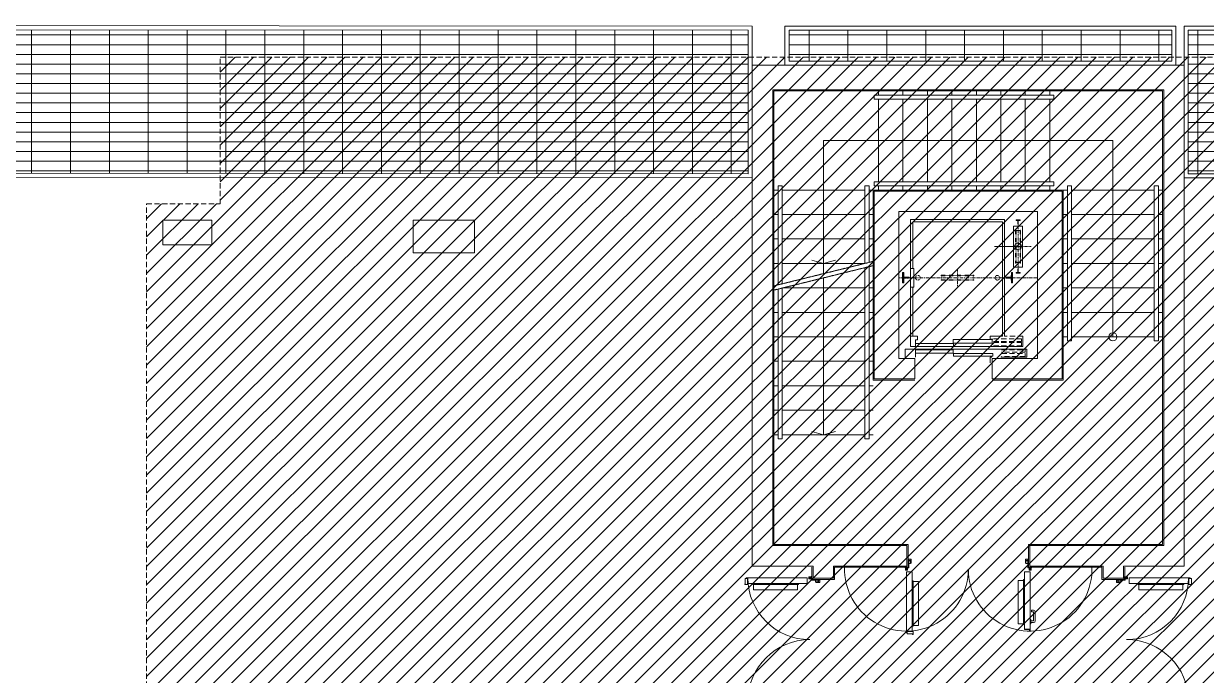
# Model space of a CAD drawing. Header units: millimetres. Extents: x 8265 to 78888, y 1905 to 34251.
# Drawn here: x 40067 to 41515, y 30316 to 31115 of the extents above; entities that cross this region are included whole.
import ezdxf

# ---------------------------------------------------------------- set-up
doc = ezdxf.new("R2010")
doc.units = ezdxf.units.MM
for name, pattern in [('CENTER', [7, 4, -1, 1, -1]), ('DASHDOT', [2.35, 1.25, -0.5, 0.1, -0.5]), ('DASHED3', [0.2, -0.1, 0.1]), ('HIDDEN', [9.525, 6.35, -3.175])]:
    doc.linetypes.add(name, pattern=pattern)
for name, color, linetype, lineweight in [('410_STRUTTURE_001-AM_0', 7, 'Continuous', 0), ('420_MURATURE_001-AM_0', 4, 'Continuous', 0), ('436_INTONACO_001-AM_0', 8, 'Continuous', 0), ('441_SERRAMENTI_001-AM_0', 1, 'Continuous', 0), ('443_GRIGLIE_AERAZIONE_001-AM_0', 6, 'Continuous', 0), ('448_RAMPE_SCALE_ASCENS_001-AM_0', 216, 'Continuous', 0), ('454_PROIEZIONI_001-AM_0', 61, 'HIDDEN', 0), ('478_PIANTUMAZIONI_001-AM_0', 92, 'Continuous', 0), ('490_CAMPITURE_001-AM_0', 9, 'Continuous', 0)]:
    doc.layers.add(name, color=color, linetype=linetype, lineweight=lineweight)
doc.styles.get("Standard").update_dxf_attribs({"font": 'isocp.shx'})
pattern_1 = [(0, (35456.603, 18313.833), (0, 11.90625), []), (90, (35456.603, 18313.833), (-47.625, 3e-15), [])]
pattern_2 = [(45, (30914.17586, 23892.00017), (-0.35355339, 0.35355339), []), (135, (30914.17586, 23892.00017), (-0.35355339, -0.35355339), [])]

# ---------------------------------------------------------------- blocks, each defined once
blk = doc.blocks.new('LCSHDP12')
at = {"color": 0}
blk.add_lwpolyline([(0.2051, -0.4469), (0.1975, -0.4192), (0.2429, -0.4217), (0.2378, -0.389), (0.2051, -0.3588), (0.195, -0.3865), (0.2101, -0.3462), (0.2353, -0.321), (0.2605, -0.3386), (0.2555, -0.3663), (0.2882, -0.3764), (0.3033, -0.3437), (0.2731, -0.3134), (0.2832, -0.2807), (0.321, -0.2782), (0.3487, -0.3134), (0.3739, -0.3059), (0.3991, -0.2807), (0.3663, -0.2606), (0.3386, -0.2329), (0.3562, -0.2178), (0.4041, -0.2002), (0.4469, -0.2178), (0.4469, -0.243), (0.4192, -0.243), (0.4041, -0.2027), (0.389, -0.175), (0.3587, -0.1649), (0.3436, -0.2052), (0.3865, -0.2278), (0.331, -0.2329), (0.3008, -0.2027), (0.2781, -0.1876), (0.2731, -0.2304), (0.3084, -0.2555), (0.2529, -0.2631), (0.2227, -0.243), (0.2101, -0.3084), (0.263, -0.3084), (0.2882, -0.2933), (0.3084, -0.3185), (0.2857, -0.3537), (0.2403, -0.3437), (0.2076, -0.3059), (0.1874, -0.2732), (0.1547, -0.2958), (0.1421, -0.3311), (0.1975, -0.3487), (0.2076, -0.3638), (0.1698, -0.389), (0.1496, -0.3688), (0.1194, -0.3411), (0.0967, -0.4016), (0.1446, -0.4016), (0.1774, -0.389), (0.1849, -0.4192), (0.1799, -0.4444), (0.127, -0.4721), (0.1421, -0.3814), (0.1245, -0.3638), (0.0816, -0.389), (0.0867, -0.4217), (0.1068, -0.4469), (0.0942, -0.4695), (0.0312, -0.4821), (0.064, -0.4569), (0.0413, -0.4242), (0.0161, -0.4267), (0.0187, -0.4544), (0.0086, -0.4746), (-0.0846, -0.4846), (-0.0468, -0.4544), (-0.0746, -0.4343), (-0.1098, -0.4544), (-0.1275, -0.4645), (-0.1149, -0.4318), (-0.0846, -0.399), (-0.0594, -0.4167), (-0.0594, -0.4469), (-0.0091, -0.4418), (-0.0217, -0.4091), (0.0086, -0.389), (0.0237, -0.4141), (0.0564, -0.4267), (0.0816, -0.4091), (0.0438, -0.3865), (0.0665, -0.3638), (0.1018, -0.3663), (0.1245, -0.3713), (0.1119, -0.3411), (0.1345, -0.316), (0.1723, -0.3437), (0.2, -0.3336), (0.1774, -0.2958), (0.2076, -0.2656), (0.2504, -0.2832), (0.2655, -0.2555), (0.2555, -0.2153), (0.4016, -0.2153), (0.3688, -0.1851), (0.331, -0.1624), (0.3159, -0.2127), (0.3159, -0.2404), (0.2882, -0.1926), (0.2403, -0.1649), (0.2051, -0.2807), (0.1925, -0.2832), (0.1698, -0.2404), (0.2126, -0.2253), (0.2252, -0.2153), (0.1849, -0.2002), (0.1496, -0.18), (0.1496, -0.2153), (0.1774, -0.2832), (0.1295, -0.2832), (0.1018, -0.2455), (0.0766, -0.2656), (0.0993, -0.3638), (-0.0468, -0.3613), (-0.0393, -0.3059), (0.0086, -0.3059), (0.0035, -0.3814), (0.0338, -0.3764), (0.0413, -0.3386), (-0.0292, -0.3134), (-0.0065, -0.2807), (0.0464, -0.2782), (0.0766, -0.2908), (0.0766, -0.243), (0.0791, -0.2153), (0.1169, -0.2153), (0.1471, -0.2304), (0.1295, -0.1775), (0.0816, -0.1498), (-0.0317, -0.3235), (0.0464, -0.243), (0.0086, -0.2178), (0.069, -0.2102), (0.0791, -0.2455), (0.0514, -0.2883), (-0.0141, -0.2656), (-0.0846, -0.3109), (0.0086, -0.3411), (0.0161, -0.3537), (-0.0292, -0.3663), (-0.072, -0.3462), (-0.0947, -0.3789), (-0.1224, -0.3688), (-0.1224, -0.3487), (-0.1627, -0.3688), (-0.1426, -0.3965), (-0.1073, -0.399), (-0.1401, -0.4242), (-0.1829, -0.4141), (-0.1627, -0.3713), (-0.2106, -0.3739), (-0.2232, -0.394), (-0.2131, -0.3487), (-0.266, -0.3311), (-0.2862, -0.3588), (-0.2131, -0.394), (-0.1854, -0.4091), (-0.2156, -0.4293), (-0.261, -0.3965), (-0.2207, -0.3588), (-0.2459, -0.3235), (-0.3063, -0.3512), (-0.3315, -0.3361), (-0.324, -0.2807), (-0.4247, -0.3134), (-0.3618, -0.3411), (-0.3492, -0.3134), (-0.3819, -0.2807), (-0.3718, -0.2505), (-0.334, -0.2304), (-0.3114, -0.2606), (-0.3492, -0.253), (-0.3567, -0.2178), (-0.3542, -0.1951), (-0.4046, -0.1976), (-0.392, -0.2555), (-0.4197, -0.2581), (-0.4247, -0.2228), (-0.3844, -0.2228), (-0.392, -0.1876), (-0.3517, -0.1574), (-0.329, -0.1599), (-0.3366, -0.1246), (-0.3643, -0.0919), (-0.397, -0.107), (-0.4197, -0.1246), (-0.46, -0.102), (-0.4323, -0.0843), (-0.4348, -0.1196), (-0.4625, -0.1246), (-0.4625, -0.0743), (-0.4222, -0.0541), (-0.4424, -0.0264), (-0.4802, -0.0139), (-0.4575, -0.0365), (-0.4247, -0.029), (-0.4121, -0.0038), (-0.4449, 0.0164), (-0.4524, 0.0415), (-0.4902, 0.0365), (-0.4524, 0.0088), (-0.4197, 0.0264), (-0.4172, 0.0491), (-0.4449, 0.0793), (-0.4474, 0.1019), (-0.4701, 0.1196), (-0.4096, 0.1271), (-0.4071, 0.1473), (-0.4398, 0.1649), (-0.4625, 0.1523), (-0.4499, 0.1473), (-0.4424, 0.1422), (-0.4096, 0.1724), (-0.4298, 0.1926), (-0.4373, 0.2228), (-0.4096, 0.2404), (-0.4121, 0.2203), (-0.3869, 0.2253), (-0.3769, 0.248), (-0.4071, 0.2631), (-0.392, 0.2857), (-0.3618, 0.2857), (-0.4096, 0.2606), (-0.4021, 0.2429), (-0.3743, 0.2203), (-0.3466, 0.2178), (-0.3492, 0.2505), (-0.3794, 0.2631), (-0.3315, 0.2757), (-0.3164, 0.2731), (-0.3214, 0.2454), (-0.2862, 0.2555), (-0.3013, 0.2807), (-0.3391, 0.3008), (-0.329, 0.321), (-0.3013, 0.3487), (-0.2937, 0.331), (-0.3366, 0.326), (-0.3492, 0.3386), (-0.3164, 0.3613), (-0.2862, 0.3889), (-0.261, 0.3764), (-0.261, 0.3613), (-0.2484, 0.3285), (-0.2207, 0.331), (-0.2156, 0.3613), (-0.2408, 0.3764), (-0.2408, 0.4041), (-0.2308, 0.4343), (-0.1778, 0.4393), (-0.1778, 0.4192), (-0.2257, 0.4041), (-0.2433, 0.4091), (-0.2459, 0.3738), (-0.2131, 0.3487), (-0.1778, 0.3587), (-0.1476, 0.3386), (-0.193, 0.321), (-0.2106, 0.331), (-0.2333, 0.3512), (-0.261, 0.3235), (-0.2585, 0.2908), (-0.2131, 0.2882), (-0.1829, 0.3059), (-0.198, 0.3386), (-0.1602, 0.3411), (-0.1501, 0.3613), (-0.1778, 0.394), (-0.1426, 0.4267), (-0.1602, 0.4569), (-0.1199, 0.472), (-0.0922, 0.462), (-0.1149, 0.4418), (-0.0645, 0.4292), (-0.0645, 0.4695), (-0.0645, 0.4922), (-0.1149, 0.4821), (-0.1199, 0.4519), (-0.0998, 0.4292), (-0.0821, 0.4116), (-0.0343, 0.4343), (-0.0166, 0.4594), (0.0136, 0.462), (0.0287, 0.4343), (-0.0065, 0.4091), (-0.0494, 0.4091), (-0.0343, 0.3839), (0.001, 0.3814), (0.0287, 0.3814), (0.0061, 0.4166), (-0.0015, 0.4443), (0.0438, 0.4594), (0.0665, 0.4771), (0.1043, 0.4771), (0.1169, 0.4544), (0.0841, 0.4292), (0.0917, 0.399), (0.127, 0.3839), (0.1421, 0.4066), (0.1194, 0.4292), (0.1622, 0.4343), (0.1874, 0.4443), (0.1622, 0.4242), (0.1119, 0.4267), (0.1471, 0.4469), (0.1119, 0.472), (0.0716, 0.4418), (0.0892, 0.4116), (0.1345, 0.399), (0.2076, 0.4015), (0.2177, 0.4343), (0.2378, 0.4292), (0.2252, 0.3889), (0.2101, 0.4116), (0.1723, 0.4141), (0.1774, 0.3738), (0.2655, 0.3688), (0.2857, 0.394), (0.3134, 0.3889), (0.326, 0.3537), (0.2983, 0.3361), (0.2806, 0.3587), (0.2832, 0.3864), (0.258, 0.3789), (0.2832, 0.3487), (0.3058, 0.3537), (0.3562, 0.3562), (0.3587, 0.3462), (0.3235, 0.326), (0.2882, 0.3185), (0.2655, 0.3285), (0.2479, 0.3411), (0.2026, 0.3285), (0.2151, 0.3008), (0.2454, 0.2983), (0.2378, 0.3134), (0.195, 0.3008), (0.1748, 0.3185), (0.1799, 0.3436), (0.1925, 0.321), (0.1446, 0.3235), (0.1169, 0.3059), (0.1396, 0.2882), (0.1748, 0.2882), (0.1648, 0.3008), (0.1572, 0.2757), (0.1673, 0.2631), (0.2227, 0.2555), (0.2529, 0.2757), (0.2731, 0.2958), (0.2932, 0.3034), (0.2882, 0.2731), (0.258, 0.2656), (0.2429, 0.3008), (0.2353, 0.2731), (0.2605, 0.2454), (0.2958, 0.2429), (0.3361, 0.2681), (0.3235, 0.2908), (0.3688, 0.3059), (0.3965, 0.3034), (0.389, 0.2681), (0.389, 0.248), (0.3638, 0.2631), (0.3764, 0.2857), (0.4167, 0.2782), (0.4167, 0.2656), (0.4142, 0.2404), (0.4167, 0.2278), (0.3839, 0.2379), (0.3411, 0.2303), (0.3487, 0.2027), (0.3739, 0.1976), (0.389, 0.2127), (0.394, 0.2253), (0.4293, 0.2329), (0.4444, 0.2203), (0.4469, 0.1926), (0.4469, 0.175), (0.3965, 0.1724), (0.4116, 0.1951), (0.4368, 0.1951), (0.4419, 0.1699), (0.4444, 0.1573), (0.3865, 0.1523), (0.3663, 0.1775), (0.3587, 0.1875), (0.3235, 0.1548), (0.3411, 0.1246), (0.3764, 0.1271), (0.4066, 0.1347), (0.4091, 0.1674), (0.452, 0.1548), (0.4671, 0.1221), (0.4318, 0.0994), (0.3915, 0.0919), (0.4293, 0.0743), (0.4696, 0.0667), (0.4797, 0.0894), (0.5023, 0.0717), (0.4948, 0.044), (0.4595, 0.0264), (0.4595, 0.0466), (0.4545, 0.0818), (0.3713, 0.0868), (0.3713, 0.0617), (0.3965, 0.0415), (0.4343, 0.034), (0.4545, 0.044), (0.4771, 0.0466), (0.4973, 0.0113), (0.4822, 0.0012), (0.4469, -0.0038), (0.4293, 0.0264), (0.4242, 0.0491), (0.3991, 0.039), (0.389, 0.0063), (0.3663, -0.0113), (0.3613, 0.0038), (0.3688, 0.0113), (0.4066, 0.0063), (0.4343, -0.0592), (0.4771, -0.0592), (0.4746, -0.034), (0.5074, -0.0264), (0.5049, -0.0491), (0.5023, -0.0843), (0.4872, -0.0818), (0.4721, -0.0642), (0.4746, -0.029), (0.4318, -0.0416), (0.4116, -0.0617), (0.4268, -0.0869), (0.4646, -0.0894), (0.4822, -0.1095), (0.457, -0.1221), (0.4192, -0.1095), (0.4268, -0.0718), (0.389, -0.0667), (0.3764, -0.0869), (0.394, -0.107), (0.4419, -0.1271), (0.462, -0.1498), (0.4293, -0.1775), (0.4116, -0.1674), (0.4469, -0.1624), (0.4469, -0.1775), (0.4444, -0.1926), (0.4142, -0.2002), (0.4394, -0.2102), (0.462, -0.1876), (0.3537, -0.1574), (0.3436, -0.1397), (0.3134, -0.1624), (0.3562, -0.1347), (0.3839, -0.1448), (0.3839, -0.1246), (0.3587, -0.0944), (0.3285, -0.1171), (0.3084, -0.1347), (0.4116, -0.0843), (0.3991, -0.0692), (0.3688, -0.0541), (0.3487, -0.0567), (0.3436, -0.0919), (0.2958, -0.0667), (0.3033, -0.029), (0.2781, -0.0441), (0.2857, -0.0667), (0.321, -0.0592), (0.2731, -0.0315), (0.2479, -0.0516), (0.2555, -0.0869), (0.2177, -0.0919), (0.2177, -0.0617), (0.2681, -0.0592), (0.2857, -0.0894), (0.2681, -0.1271), (0.2403, -0.1196), (0.2403, -0.0995), (0.2857, -0.1171), (0.2907, -0.1448), (0.2655, -0.1624), (0.2303, -0.1322), (0.2277, -0.0944), (0.1824, -0.1196), (0.1874, -0.1347), (0.2051, -0.1574), (0.2277, -0.1397), (0.1975, -0.112), (0.1723, -0.1171), (0.1547, -0.1473), (0.1245, -0.1473), (0.1169, -0.112), (0.1522, -0.0944), (0.1698, -0.112), (0.132, -0.1297), (0.1245, -0.0944), (0.1245, -0.0718), (0.0816, -0.0743), (0.0917, -0.1171), (0.1119, -0.1221), (0.0942, -0.1473), (0.0514, -0.1372), (0.064, -0.1095), (0.0917, -0.0944), (0.059, -0.0718), (0.0464, -0.0491), (0.0111, -0.0768), (0.0338, -0.1473), (0.0665, -0.1498), (0.0363, -0.1775), (0.0061, -0.1599), (0.0287, -0.1271), (0.0363, -0.1196), (0.0061, -0.102), (-0.0217, -0.1322), (0.001, -0.2002), (0.0086, -0.2027), (-0.0116, -0.2178), (-0.0267, -0.1876), (0.0187, -0.1523), (0.0413, -0.1146), (-0.0091, -0.1045), (0.0061, -0.0592), (0.0312, -0.0416), (0.0615, -0.1548), (0.0287, -0.1196), (0.0136, -0.0768), (0.0262, -0.029), (0.0136, -0.0038), (-0.0091, -0.0013), (-0.004, -0.029), (0.0363, -0.0416), (0.0816, -0.0416), (0.1169, -0.0617), (0.1345, -0.1045), (0.1622, -0.1498), (0.1874, -0.1674), (0.2277, -0.175), (0.2252, -0.248), (0.2983, -0.2379), (0.326, -0.1976), (0.3512, -0.1397), (0.4091, -0.1271), (0.4217, -0.1045), (0.3839, -0.0843), (0.4041, -0.0567), (0.4268, -0.0365), (0.4469, -0.0214), (0.4545, 0.0466), (0.452, 0.0843), (0.4091, 0.0843), (0.4116, 0.1171), (0.4116, 0.1372), (0.3839, 0.1372), (0.3764, 0.1624), (0.4041, 0.1951), (0.3512, 0.2027), (0.3562, 0.2354), (0.3461, 0.253), (0.3134, 0.2303), (0.2882, 0.2278), (0.2681, 0.2681), (0.2328, 0.2631), (0.2151, 0.2379), (0.2126, 0.2706), (0.1748, 0.2706), (0.1496, 0.2404), (0.1345, 0.2329), (0.1194, 0.2631), (0.1471, 0.2782), (0.1698, 0.258), (0.1093, 0.2278), (0.0967, 0.2278), (0.1119, 0.2001), (0.1547, 0.18), (0.1874, 0.2152), (0.1496, 0.2203), (0.1345, 0.1926), (0.1144, 0.1775), (0.0816, 0.1926), (0.1018, 0.2278), (0.132, 0.2354), (0.1194, 0.2631), (0.0841, 0.2606), (0.1169, 0.2782), (0.1698, 0.3059), (0.1496, 0.326), (0.1824, 0.3462), (0.2227, 0.3587), (0.2378, 0.3361), (0.2252, 0.3688), (0.1824, 0.3638), (0.0363, 0.3613), (0.0539, 0.4091), (0.0867, 0.399), (0.0741, 0.3688), (0.1144, 0.3537), (0.1295, 0.3386), (0.1572, 0.3613), (0.127, 0.3915), (0.1144, 0.4192)], dxfattribs=at)
at = {"color": 0, "flags": 1}
for tag, p in [('ITEM', (0.089, 0.0116)), ('SIZE', (0.0837, -0.0364))]:
    blk.add_attdef(tag, p, '', height=0.02, dxfattribs=at)

msp = doc.modelspace()

# ---------------------------------------------------------------- hatches: boundary and pattern name
at = {"layer": '443_GRIGLIE_AERAZIONE_001-AM_0'}
h = msp.add_hatch(dxfattribs=at)
h.set_pattern_fill('GRATE', color=253, scale=15, style=0)
h.set_pattern_definition(pattern_1)
h.paths.add_polyline_path([(39804.7, 31107.6), (39804.7, 30931.6), (40954.2, 30931), (40954.2, 31107)])
h = msp.add_hatch(dxfattribs=at)
h.set_pattern_fill('GRATE', color=253, scale=15, style=0)
h.set_pattern_definition(pattern_1)
h.paths.add_polyline_path([(41473.2, 31107), (41004.2, 31107), (41004.2, 31074), (41473.2, 31074)])
h.paths.add_polyline_path([(41473.2, 31074), (41004.2, 31074), (41004.2, 31069), (41473.2, 31069)])
h = msp.add_hatch(dxfattribs=at)
h.set_pattern_fill('GRATE', color=253, scale=15, style=0)
h.set_pattern_definition(pattern_1)
h.paths.add_polyline_path([(41493.2, 31107), (41493.2, 30931), (42721.2, 30931), (42721.2, 31107)])
at = {"layer": '448_RAMPE_SCALE_ASCENS_001-AM_0', "linetype": 'Continuous'}
h = msp.add_hatch(dxfattribs=at)
h.set_pattern_fill('ANSI37', color=256, scale=0.15748, angle=180, style=0)
h.set_pattern_definition(pattern_2)
edge = h.paths.add_edge_path()
edge.add_line((41151.5, 30803.5), (41151.5, 30804.1))
edge.add_line((41151.5, 30804.1), (41145, 30804.1))
edge.add_line((41145, 30804.1), (41144.7, 30809.8))
edge.add_line((41144.7, 30809.8), (41143.4, 30809.8))
edge.add_line((41143.4, 30809.8), (41143.4, 30803.5))
edge.add_line((41143.4, 30803.5), (41150.3, 30803.5))
edge.add_line((41150.3, 30803.5), (41151.5, 30803.5))
h = msp.add_hatch(dxfattribs=at)
h.set_pattern_fill('ANSI37', color=256, scale=0.15748, angle=180, style=0)
h.set_pattern_definition(pattern_2)
edge = h.paths.add_edge_path()
edge.add_line((41278.1, 30803.5), (41278.1, 30809.8))
edge.add_line((41278.1, 30809.8), (41276.8, 30809.8))
edge.add_line((41276.8, 30809.8), (41276.5, 30804.1))
edge.add_line((41276.5, 30804.1), (41270, 30804.1))
edge.add_line((41270, 30804.1), (41270, 30803.5))
edge.add_line((41270, 30803.5), (41278.1, 30803.5))
h = msp.add_hatch(dxfattribs=at)
h.set_pattern_fill('ANSI37', color=256, scale=0.15748, angle=180, style=0)
h.set_pattern_definition(pattern_2)
edge = h.paths.add_edge_path()
edge.add_line((41150.3, 30803.5), (41143.4, 30803.5))
edge.add_line((41143.4, 30803.5), (41143.4, 30797.1))
edge.add_line((41143.4, 30797.1), (41144.7, 30797.1))
edge.add_line((41144.7, 30797.1), (41145, 30802.9))
edge.add_line((41145, 30802.9), (41151.5, 30802.9))
edge.add_line((41151.5, 30802.9), (41151.5, 30803.5))
edge.add_line((41151.5, 30803.5), (41150.3, 30803.5))
h = msp.add_hatch(dxfattribs=at)
h.set_pattern_fill('ANSI37', color=256, scale=0.15748, angle=180, style=0)
h.set_pattern_definition(pattern_2)
edge = h.paths.add_edge_path()
edge.add_line((41276.8, 30797.1), (41278.1, 30797.1))
edge.add_line((41278.1, 30797.1), (41278.1, 30803.5))
edge.add_line((41278.1, 30803.5), (41270, 30803.5))
edge.add_line((41270, 30803.5), (41270, 30802.9))
edge.add_line((41270, 30802.9), (41276.5, 30802.9))
edge.add_line((41276.5, 30802.9), (41276.8, 30797.1))
at = {"layer": '490_CAMPITURE_001-AM_0'}
h = msp.add_hatch(dxfattribs=at)
h.set_pattern_fill('ANSI31', color=256, scale=5, style=0)
h.set_pattern_definition([(45, (40217.233, 29483.987), (-11.22532, 11.22532), [])])
h.paths.add_polyline_path([(43997.2, 30894), (43907.2, 30894), (43907.2, 31074), (40307.2, 31074), (40307.2, 30894), (40217.2, 30894), (40217.2, 29664), (40307.2, 29664), (40307.2, 29484), (43907.2, 29484), (43907.2, 29664), (43997.2, 29664)])

# ---------------------------------------------------------------- linework, layer by layer
at = {"layer": '410_STRUTTURE_001-AM_0'}
for points in [[(40297.2, 30844), (40237.2, 30844), (40237.2, 30874), (40297.2, 30874)], [(40618.7, 30834), (40543.7, 30834), (40543.7, 30874), (40618.7, 30874)]]:
    msp.add_lwpolyline(points, close=True, dxfattribs=at)
at = {"layer": '420_MURATURE_001-AM_0'}
for p, q in [((41488.2, 31064), (40959.2, 31064)), ((40959.2, 30450), (40959.2, 31064)), ((41488.2, 30450), (41488.2, 31064)), ((41463.2, 31034), (40984.2, 31034)), ((40984.2, 30475), (40984.2, 31034)), ((41463.2, 30475), (41463.2, 31034)), ((41338.7, 30909.5), (41108.7, 30909.5)), ((41108.7, 30679.5), (41108.7, 30909.5)), ((41338.7, 30679.5), (41338.7, 30909.5)), ((41338.7, 30679.5), (41338.7, 30909.5)), ((41138.7, 30704.5), (41138.7, 30884.5)), ((41138.7, 30884.5), (41308.7, 30884.5)), ((41308.7, 30704.5), (41308.7, 30884.5)), ((41158.2, 30704.5), (41138.7, 30704.5)), ((41158.2, 30679.5), (41158.2, 30704.5)), ((41253.2, 30679.5), (41253.2, 30704.5)), ((41308.7, 30704.5), (41253.2, 30704.5)), ((41158.2, 30679.5), (41108.7, 30679.5)), ((41338.7, 30679.5), (41253.2, 30679.5)), ((41148.6, 30475), (40984.2, 30475)), ((41299.1, 30475), (41463.2, 30475)), ((41033.6, 30450), (40959.2, 30450)), ((41033.6, 30450), (41033.6, 30435)), ((41058.6, 30450), (41058.6, 30435)), ((41148.6, 30450), (41058.6, 30450)), ((41299.1, 30450), (41389.1, 30450)), ((41389.1, 30450), (41389.1, 30435)), ((41414.1, 30450), (41414.1, 30435)), ((41414.1, 30450), (41488.2, 30450))]:
    msp.add_line(p, q, dxfattribs=at)
at = {"layer": '420_MURATURE_001-AM_0', "extrusion": (0, 0, -1)}
for p, q in [((41148.6, 30450), (41148.6, 30475)), ((41299.1, 30450), (41299.1, 30475)), ((41058.6, 30435), (41033.6, 30435)), ((41389.1, 30435), (41414.1, 30435))]:
    msp.add_line(p, q, dxfattribs=at)
at = {"layer": '436_INTONACO_001-AM_0'}
for p, q in [((41461.7, 31032.5), (40985.7, 31032.5)), ((40985.7, 31032.5), (40985.7, 30476.5)), ((41461.7, 31032.5), (41461.7, 30476.5)), ((41107.2, 30911), (41340.2, 30911)), ((41107.2, 30678), (41107.2, 30911)), ((41340.2, 30911), (41340.2, 30678)), ((41158.2, 30678), (41107.2, 30678)), ((41340.2, 30678), (41253.2, 30678)), ((40985.7, 30476.5), (41150.1, 30476.5)), ((41150.1, 30476.5), (40985.7, 30476.5)), ((41297.6, 30476.5), (41461.7, 30476.5)), ((41032.1, 30448.5), (41032.1, 30433.5)), ((41060.1, 30448.5), (41060.1, 30433.5)), ((41060.1, 30448.5), (41150.1, 30448.5)), ((41297.6, 30448.5), (41387.6, 30448.5)), ((41387.6, 30448.5), (41387.6, 30433.5)), ((41415.6, 30448.5), (41415.6, 30433.5))]:
    msp.add_line(p, q, dxfattribs=at)
at = {"layer": '436_INTONACO_001-AM_0', "extrusion": (0, 0, -1)}
for p, q in [((41150.1, 30448.5), (41150.1, 30476.5)), ((41297.6, 30448.5), (41297.6, 30476.5)), ((41060.1, 30433.5), (41032.1, 30433.5)), ((41387.6, 30433.5), (41415.6, 30433.5))]:
    msp.add_line(p, q, dxfattribs=at)
at = {"layer": '441_SERRAMENTI_001-AM_0', "extrusion": (0, 0, -1)}
for p, q in [((41150.6, 30457.4), (41150.6, 30458.3)), ((41150.9, 30457.4), (41150.6, 30457.4)), ((41153.6, 30458.5), (41150.8, 30458.5)), ((41150.9, 30457.4), (41150.9, 30458.1)), ((41153.4, 30458.2), (41151, 30458.2)), ((41153.5, 30453.5), (41153.5, 30458.1)), ((41153.8, 30453.5), (41153.8, 30458.3)), ((41293.9, 30453.5), (41293.9, 30458.3)), ((41294.1, 30458.5), (41296.9, 30458.5)), ((41294.2, 30453.5), (41294.2, 30458.1)), ((41294.3, 30458.2), (41296.7, 30458.2)), ((41296.8, 30457.4), (41296.8, 30458.1)), ((41296.8, 30457.4), (41297.1, 30457.4)), ((41297.1, 30457.4), (41297.1, 30458.3)), ((41146.4, 30448.3), (41146.4, 30448.1)), ((41146.6, 30448.5), (41147.9, 30448.5)), ((41150.7, 30447.9), (41146.6, 30447.9)), ((41146.7, 30448.1), (41146.7, 30448.3)), ((41150.5, 30448.2), (41146.8, 30448.2)), ((41146.8, 30448.2), (41147.9, 30448.2)), ((41146.9, 30445.4), (41146.9, 30447.9)), ((41147.4, 30444.9), (41146.9, 30445.4)), ((41147.3, 30446), (41148.9, 30446)), ((41148.9, 30444.9), (41147.4, 30444.9)), ((41147.9, 30448.2), (41147.9, 30448.5)), ((41148.1, 30445.2), (41148.1, 30446.8)), ((41155, 30443), (41148.3, 30443)), ((41155, 30442.8), (41148.3, 30442.8)), ((41149.4, 30445.4), (41148.9, 30444.9)), ((41149.4, 30445.4), (41149.4, 30447.9)), ((41150.6, 30448.3), (41150.6, 30456.5)), ((41153.3, 30456.7), (41150.8, 30456.7)), ((41150.9, 30448.1), (41150.9, 30456.3)), ((41153.1, 30456.4), (41151, 30456.4)), ((41151.2, 30453.1), (41152.9, 30453.1)), ((41153.2, 30453.5), (41153.2, 30456.3)), ((41153.8, 30453.5), (41153.2, 30453.5)), ((41153.2, 30453.4), (41153.2, 30453.5)), ((41292.7, 30443), (41299.4, 30443)), ((41292.7, 30442.8), (41299.4, 30442.8)), ((41293.9, 30453.5), (41294.5, 30453.5)), ((41294.4, 30456.7), (41296.9, 30456.7)), ((41294.5, 30453.5), (41294.5, 30456.3)), ((41294.5, 30453.4), (41294.5, 30453.5)), ((41294.6, 30456.4), (41296.7, 30456.4)), ((41296.5, 30453.1), (41294.8, 30453.1)), ((41296.8, 30448.1), (41296.8, 30456.3)), ((41297, 30447.9), (41301.2, 30447.9)), ((41297.1, 30448.3), (41297.1, 30456.5)), ((41297.2, 30448.2), (41301, 30448.2)), ((41298.4, 30445.4), (41298.4, 30447.9)), ((41298.4, 30445.4), (41298.9, 30444.9)), ((41300.4, 30446), (41298.8, 30446)), ((41298.9, 30444.9), (41300.4, 30444.9)), ((41299.6, 30445.2), (41299.6, 30446.8)), ((41299.9, 30448.2), (41299.9, 30448.5)), ((41301.2, 30448.5), (41299.9, 30448.5)), ((41301, 30448.2), (41299.9, 30448.2)), ((41300.4, 30444.9), (41300.9, 30445.4)), ((41300.9, 30445.4), (41300.9, 30447.9)), ((41301.1, 30448.1), (41301.1, 30448.3)), ((41301.4, 30448.3), (41301.4, 30448.1)), ((40949.9, 30427.4), (40949.9, 30428.3)), ((40949.9, 30428.3), (40950.4, 30428.3)), ((40950.4, 30428.3), (40950.4, 30434.5)), ((40950.4, 30434.5), (40953.4, 30434.5)), ((40951.9, 30434.5), (40951.9, 30435.3)), ((40952, 30434.7), (40952, 30435.3)), ((40952.1, 30435.5), (41026.4, 30435.5)), ((40952.1, 30435.3), (41026.4, 30435.3)), ((40952.1, 30434.6), (40953.3, 30434.6)), ((40953.4, 30428.3), (40953.4, 30434.5)), ((41026.4, 30428.4), (40953.4, 30428.4)), ((40953.4, 30428.3), (40953.9, 30428.3)), ((40953.5, 30428.6), (40953.5, 30434.4)), ((40953.6, 30428.5), (41026.4, 30428.5)), ((40953.9, 30427.4), (40953.9, 30428.3)), ((40959.8, 30427.6), (40959.8, 30428.4)), ((41015.7, 30427.6), (41015.7, 30428.4)), ((41026.5, 30428.6), (41026.5, 30435.3)), ((41026.6, 30428.6), (41026.6, 30435.3)), ((41028.5, 30436.2), (41029, 30436.7)), ((41028.5, 30434.7), (41028.5, 30436.2)), ((41029, 30434.2), (41028.5, 30434.7)), ((41028.8, 30435.5), (41030.4, 30435.5)), ((41029, 30436.7), (41031.5, 30436.7)), ((41029, 30434.2), (41031.5, 30434.2)), ((41029.6, 30436.3), (41029.6, 30434.7)), ((41031.5, 30432.9), (41031.5, 30437)), ((41031.9, 30437.2), (41031.7, 30437.2)), ((41031.7, 30436.9), (41031.9, 30436.9)), ((41031.7, 30432.7), (41040, 30432.7)), ((41031.8, 30433.1), (41031.8, 30436.8)), ((41031.8, 30436.8), (41031.8, 30435.7)), ((41031.8, 30435.7), (41032.1, 30435.7)), ((41031.9, 30433), (41040.2, 30433)), ((41032.1, 30437), (41032.1, 30435.7)), ((41036.7, 30432.4), (41036.7, 30430.7)), ((41037, 30430.4), (41037.1, 30430.4)), ((41037.1, 30429.8), (41037.1, 30430.4)), ((41037.1, 30430.4), (41040, 30430.4)), ((41037.1, 30430.1), (41041.7, 30430.1)), ((41037.1, 30429.8), (41041.9, 30429.8)), ((41040.1, 30430.5), (41040.1, 30432.6)), ((41040.4, 30430.3), (41040.4, 30432.8)), ((41041.1, 30432.7), (41041.1, 30433)), ((41041.1, 30433), (41041.9, 30433)), ((41041.1, 30432.7), (41041.7, 30432.7)), ((41041.8, 30430.2), (41041.8, 30432.6)), ((41042.1, 30430), (41042.1, 30432.8)), ((41148.1, 30368.4), (41148.1, 30442.8)), ((41148.3, 30368.4), (41148.3, 30442.8)), ((41155.1, 30369.9), (41155.1, 30442.8)), ((41155.2, 30442.8), (41155.2, 30369.7)), ((41156, 30432), (41155.2, 30432)), ((41156.2, 30431.8), (41156.2, 30376.3)), ((41162.5, 30431), (41156.2, 30431)), ((41162.7, 30430.8), (41162.7, 30377.3)), ((41285, 30432.1), (41285, 30379.3)), ((41285.2, 30432.3), (41291.5, 30432.3)), ((41291.5, 30433.1), (41291.5, 30378.3)), ((41291.7, 30433.3), (41292.5, 30433.3)), ((41292.5, 30442.8), (41292.5, 30372.5)), ((41292.7, 30442.8), (41292.7, 30372.5)), ((41299.5, 30442.8), (41299.5, 30370.4)), ((41299.6, 30442.8), (41299.6, 30370.4)), ((41405.3, 30430), (41405.3, 30432.8)), ((41406.4, 30433), (41405.5, 30433)), ((41410.4, 30429.8), (41405.5, 30429.8)), ((41405.6, 30430.2), (41405.6, 30432.6)), ((41406.4, 30432.7), (41405.7, 30432.7)), ((41410.4, 30430.1), (41405.7, 30430.1)), ((41406.4, 30432.7), (41406.4, 30433)), ((41407.1, 30430.3), (41407.1, 30432.8)), ((41415.5, 30433), (41407.3, 30433)), ((41407.4, 30430.5), (41407.4, 30432.6)), ((41415.7, 30432.7), (41407.5, 30432.7)), ((41410.4, 30430.4), (41407.5, 30430.4)), ((41410.4, 30429.8), (41410.4, 30430.4)), ((41410.4, 30430.4), (41410.4, 30430.4)), ((41410.7, 30432.4), (41410.7, 30430.7)), ((41415.3, 30437), (41415.3, 30435.7)), ((41415.6, 30435.7), (41415.3, 30435.7)), ((41415.5, 30437.2), (41415.7, 30437.2)), ((41415.7, 30436.9), (41415.5, 30436.9)), ((41415.6, 30433.1), (41415.6, 30436.8)), ((41415.6, 30436.8), (41415.6, 30435.7)), ((41415.9, 30432.9), (41415.9, 30437)), ((41418.4, 30436.7), (41415.9, 30436.7)), ((41418.4, 30434.2), (41415.9, 30434.2)), ((41418.6, 30435.5), (41417, 30435.5)), ((41417.8, 30436.3), (41417.8, 30434.7)), ((41418.9, 30436.2), (41418.4, 30436.7)), ((41418.4, 30434.2), (41418.9, 30434.7)), ((41418.9, 30434.7), (41418.9, 30436.2)), ((41420.8, 30428.6), (41420.8, 30435.3)), ((41495.4, 30435.5), (41421, 30435.5)), ((41495.4, 30435.3), (41421, 30435.3)), ((41421, 30428.6), (41421, 30435.3)), ((41493.9, 30428.5), (41421, 30428.5)), ((41421, 30428.4), (41494.1, 30428.4)), ((41431.8, 30427.6), (41431.8, 30428.4)), ((41487.7, 30427.6), (41487.7, 30428.4)), ((41493.6, 30427.4), (41493.6, 30428.3)), ((41494.1, 30428.3), (41493.6, 30428.3)), ((41493.9, 30428.6), (41493.9, 30434.4)), ((41495.4, 30434.6), (41494.1, 30434.6)), ((41494.1, 30428.3), (41494.1, 30434.5)), ((41497.1, 30434.5), (41494.1, 30434.5)), ((41495.4, 30434.7), (41495.4, 30435.3)), ((41495.6, 30434.5), (41495.6, 30435.3)), ((41497.1, 30428.3), (41497.1, 30434.5)), ((41497.6, 30428.3), (41497.1, 30428.3)), ((41497.6, 30427.4), (41497.6, 30428.3)), ((40949.9, 30427.4), (40953.9, 30427.4)), ((41015.5, 30427.4), (40960, 30427.4)), ((40960.8, 30421.1), (40960.8, 30427.4)), ((41014.5, 30420.9), (40961, 30420.9)), ((41014.7, 30421.1), (41014.7, 30427.4)), ((41432, 30427.4), (41487.5, 30427.4)), ((41432.8, 30421.1), (41432.8, 30427.4)), ((41433, 30420.9), (41486.5, 30420.9)), ((41486.7, 30421.1), (41486.7, 30427.4)), ((41497.6, 30427.4), (41493.6, 30427.4)), ((41303.8, 30395.7), (41301.4, 30395.7)), ((41301.4, 30395.7), (41301.4, 30393.7)), ((41301.4, 30393.7), (41303.8, 30393.7)), ((41303.8, 30393.7), (41303.8, 30382.7)), ((41305.8, 30382.7), (41305.8, 30393.7)), ((41156, 30376.1), (41155.2, 30376.1)), ((41162.5, 30377.1), (41156.2, 30377.1)), ((41285.2, 30379.1), (41291.5, 30379.1)), ((41291.7, 30378.1), (41292.5, 30378.1)), ((41292.7, 30372.4), (41298.6, 30372.4)), ((41292.7, 30372.3), (41298.6, 30372.3)), ((41298.7, 30372.2), (41298.7, 30370.4)), ((41298.8, 30372.2), (41298.8, 30370.4)), ((41298.9, 30370.4), (41299.4, 30370.4)), ((41300.6, 30384.4), (41299.6, 30384.4)), ((41299.6, 30378.9), (41300.6, 30378.9)), ((41300.6, 30378.9), (41300.6, 30384.4)), ((41300.6, 30382.7), (41303.8, 30382.7)), ((41300.6, 30380.7), (41303.8, 30380.7)), ((41148.9, 30368.4), (41148.3, 30368.4)), ((41149.1, 30368.2), (41148.3, 30368.2)), ((41149, 30368.4), (41149, 30369.7)), ((41155.3, 30369.7), (41149.1, 30369.7)), ((41149.1, 30366.7), (41149.1, 30369.7)), ((41155.3, 30366.7), (41149.1, 30366.7)), ((41155, 30369.9), (41149.2, 30369.9)), ((41156.2, 30370.2), (41155.3, 30370.2)), ((41155.3, 30369.7), (41155.3, 30370.2)), ((41155.3, 30366.2), (41155.3, 30366.7)), ((41156.2, 30366.2), (41155.3, 30366.2)), ((41156.2, 30366.2), (41156.2, 30370.2)), ((41298.9, 30370.2), (41299.4, 30370.2))]:
    msp.add_line(p, q, dxfattribs=at)
for centre in [(-41148.1, 30446, -3.1), (-41299.6, 30446, -3.1), (-41029.6, 30435.5, -3.1), (-41417.8, 30435.5, -3.1)]:
    msp.add_circle(centre, 0.6, dxfattribs=at)
for centre, radius, start, end in [((-41150.4, 30458.5, -3.1), 0.37, 227.4699, 312.5301), ((-41150.4, 30457.2, -3.1), 0.37, 47.4699, 132.5301), ((-41150.8, 30458.3, -3.1), 0.2, 0, 90), ((-41151, 30458.1, -3.1), 0.1, 0, 90), ((-41153.4, 30458.1, -3.1), 0.1, 90, 180), ((-41153.6, 30458.3, -3.1), 0.2, 90, 180), ((-41294.1, 30458.3, -3.1), 0.2, 0, 90), ((-41294.3, 30458.1, -3.1), 0.1, 0, 90), ((-41296.7, 30458.1, -3.1), 0.1, 90, 180), ((-41296.9, 30458.3, -3.1), 0.2, 90, 180), ((-41297.4, 30458.5, -3.1), 0.37, 227.4699, 312.5301), ((-41297.4, 30457.2, -3.1), 0.37, 47.4699, 132.5301), ((-41146.6, 30448.3, -3.1), 0.2, 0, 90), ((-41146.6, 30448.1, -3.1), 0.2, 270, 0), ((-41146.8, 30448.3, -3.1), 0.1, 270, 0), ((-41146.8, 30448.1, -3.1), 0.1, 0, 90), ((-41148.3, 30442.8, -3.1), 0.2, 0, 90), ((-41148.3, 30442.8, -3.1), 0.05, 0, 90), ((-41150.5, 30448.3, -3.1), 0.1, 180, 270), ((-41150.8, 30456.5, -3.1), 0.2, 0, 90), ((-41150.7, 30448.1, -3.1), 0.2, 180, 270), ((-41151, 30456.3, -3.1), 0.1, 0, 90), ((-41151.2, 30453.4, -3.1), 0.3, 270, 0), ((-41152.9, 30453.4, -3.1), 0.3, 180, 270), ((-41153.1, 30456.3, -3.1), 0.1, 90, 180), ((-41153.3, 30456.5, -3.1), 0.2, 90, 180), ((-41155, 30442.8, -3.1), 0.2, 90, 180), ((-41155, 30442.8, -3.1), 0.05, 90, 180), ((-41292.7, 30442.8, -3.1), 0.2, 0, 90), ((-41292.7, 30442.8, -3.1), 0.05, 360, 90), ((-41294.4, 30456.5, -3.1), 0.2, 0, 90), ((-41294.6, 30456.3, -3.1), 0.1, 0, 90), ((-41294.8, 30453.4, -3.1), 0.3, 270, 0), ((-41296.5, 30453.4, -3.1), 0.3, 180, 270), ((-41296.7, 30456.3, -3.1), 0.1, 90, 180), ((-41297, 30448.1, -3.1), 0.2, 270, 0), ((-41296.9, 30456.5, -3.1), 0.2, 90, 180), ((-41297.2, 30448.3, -3.1), 0.1, 270, 0), ((-41299.4, 30442.8, -3.1), 0.2, 90, 180), ((-41299.4, 30442.8, -3.1), 0.05, 90, 180), ((-41301, 30448.3, -3.1), 0.1, 180, 270), ((-41301, 30448.1, -3.1), 0.1, 90, 180), ((-41301.2, 30448.3, -3.1), 0.2, 90, 180), ((-41301.2, 30448.1, -3.1), 0.2, 180, 270), ((-40952.1, 30435.3, -3.1), 0.2, 0, 90), ((-40952.1, 30435.3, -3.1), 0.05, 0, 90), ((-40952.1, 30434.7, -3.1), 0.05, 270, 360), ((-40953.3, 30434.4, -3.1), 0.2, 90, 180), ((-40953.6, 30428.6, -3.1), 0.05, 270, 0), ((-41026.4, 30435.3, -3.1), 0.2, 90, 180), ((-41026.4, 30435.3, -3.1), 0.05, 90, 180), ((-41026.4, 30428.6, -3.1), 0.2, 180, 270), ((-41026.4, 30428.6, -3.1), 0.05, 180, 270), ((-41031.7, 30437, -3.1), 0.2, 0, 90), ((-41031.7, 30432.9, -3.1), 0.2, 270, 0), ((-41031.7, 30436.8, -3.1), 0.1, 90, 180), ((-41031.9, 30436.8, -3.1), 0.1, 0, 90), ((-41031.9, 30433.1, -3.1), 0.1, 270, 0), ((-41031.9, 30437, -3.1), 0.2, 90, 180), ((-41037, 30432.4, -3.1), 0.3, 0, 90), ((-41037, 30430.7, -3.1), 0.3, 270, 0), ((-41040, 30432.6, -3.1), 0.1, 90, 180), ((-41040, 30430.5, -3.1), 0.1, 180, 270), ((-41040.2, 30432.8, -3.1), 0.2, 90, 180), ((-41040.2, 30430.3, -3.1), 0.2, 180, 270), ((-41040.8, 30433.2, -3.1), 0.37, 137.4699, 222.5301), ((-41041.7, 30432.6, -3.1), 0.1, 90, 180), ((-41041.7, 30430.2, -3.1), 0.1, 180, 270), ((-41042.2, 30433.2, -3.1), 0.37, 317.4699, 42.5301), ((-41041.9, 30432.8, -3.1), 0.2, 90, 180), ((-41041.9, 30430, -3.1), 0.2, 180, 270), ((-41156, 30431.8, -3.1), 0.2, 90, 180), ((-41162.5, 30430.8, -3.1), 0.2, 90, 180), ((-41285.2, 30432.1, -3.1), 0.2, 0, 90), ((-41291.7, 30433.1, -3.1), 0.2, 0, 90), ((-41405.5, 30432.8, -3.1), 0.2, 0, 90), ((-41405.5, 30430, -3.1), 0.2, 270, 0), ((-41405.3, 30433.2, -3.1), 0.37, 137.4699, 222.5301), ((-41405.7, 30432.6, -3.1), 0.1, 0, 90), ((-41405.7, 30430.2, -3.1), 0.1, 270, 0), ((-41406.6, 30433.2, -3.1), 0.37, 317.4699, 42.5301), ((-41407.3, 30432.8, -3.1), 0.2, 0, 90), ((-41407.3, 30430.3, -3.1), 0.2, 270, 0), ((-41407.5, 30432.6, -3.1), 0.1, 0, 90), ((-41407.5, 30430.5, -3.1), 0.1, 270, 0), ((-41410.4, 30432.4, -3.1), 0.3, 90, 180), ((-41410.4, 30430.7, -3.1), 0.3, 180, 270), ((-41415.5, 30437, -3.1), 0.2, 0, 90), ((-41415.5, 30436.8, -3.1), 0.1, 90, 180), ((-41415.5, 30433.1, -3.1), 0.1, 180, 270), ((-41415.7, 30436.8, -3.1), 0.1, 0, 90), ((-41415.7, 30437, -3.1), 0.2, 90, 180), ((-41415.7, 30432.9, -3.1), 0.2, 180, 270), ((-41421, 30435.3, -3.1), 0.2, 0, 90), ((-41421, 30428.6, -3.1), 0.2, 270, 0), ((-41421, 30435.3, -3.1), 0.05, 0, 90), ((-41421, 30428.6, -3.1), 0.05, 270, 0), ((-41494.1, 30434.4, -3.1), 0.2, 0, 90), ((-41493.9, 30428.6, -3.1), 0.05, 180, 270), ((-41495.4, 30435.3, -3.1), 0.2, 90, 180), ((-41495.4, 30435.3, -3.1), 0.05, 90, 180), ((-41495.4, 30434.7, -3.1), 0.05, 180, 270), ((-40960, 30427.6, -3.1), 0.2, 270, 0), ((-40961, 30421.1, -3.1), 0.2, 270, 0), ((-41014.5, 30421.1, -3.1), 0.2, 180, 270), ((-41015.5, 30427.6, -3.1), 0.2, 180, 270), ((-41432, 30427.6, -3.1), 0.2, 270, 0), ((-41433, 30421.1, -3.1), 0.2, 270, 0), ((-41486.5, 30421.1, -3.1), 0.2, 180, 270), ((-41487.5, 30427.6, -3.1), 0.2, 180, 270), ((-41303.8, 30393.7, -3.1), 2, 90, 180), ((-41156, 30376.3, -3.1), 0.2, 180, 270), ((-41162.5, 30377.3, -3.1), 0.2, 180, 270), ((-41285.2, 30379.3, -3.1), 0.2, 270, 0), ((-41291.7, 30378.3, -3.1), 0.2, 270, 0), ((-41292.7, 30372.5, -3.1), 0.2, 270, 0), ((-41292.7, 30372.5, -3.1), 0.05, 270, 0), ((-41298.6, 30372.2, -3.1), 0.2, 90, 180), ((-41298.6, 30372.2, -3.1), 0.05, 90, 180), ((-41298.9, 30370.4, -3.1), 0.2, 270, 0), ((-41298.9, 30370.4, -3.1), 0.05, 270, 360), ((-41299.4, 30370.4, -3.1), 0.2, 180, 270), ((-41299.4, 30370.4, -3.1), 0.05, 180, 270), ((-41303.8, 30382.7, -3.1), 2, 180, 270), ((-41148.3, 30368.4, -3.1), 0.2, 270, 0), ((-41148.3, 30368.4, -3.1), 0.05, 270, 360), ((-41148.9, 30368.4, -3.1), 0.05, 180, 270), ((-41149.2, 30369.7, -3.1), 0.2, 0, 90), ((-41155, 30369.9, -3.1), 0.05, 180, 270)]:
    msp.add_arc(centre, radius, start, end, dxfattribs=at)
at = {"layer": '441_SERRAMENTI_001-AM_0'}
for centre, start, end in [((41148.1, 30446, 3.1), 178.1087, 0), ((41299.6, 30446, 3.1), 180, 1.8913), ((41029.6, 30435.5, 3.1), 180, 270), ((41417.8, 30435.5, 3.1), 270, 0), ((41029.6, 30284, 3.1), 90, 180), ((41417.8, 30284, 3.1), 0, 90)]:
    msp.add_arc(centre, 75.8, start, end, dxfattribs=at)
at = {"layer": '443_GRIGLIE_AERAZIONE_001-AM_0'}
for points in [[(39799.7, 30926.6), (40959.2, 30926), (40959.2, 31112), (39799.7, 31112.6)], [(40999.2, 31064), (40999.2, 31112), (41478.2, 31112), (41478.2, 31064), (40999.2, 31064)], [(39804.7, 30931.6), (40954.2, 30931), (40954.2, 31107), (39804.7, 31107.6)]]:
    msp.add_lwpolyline(points, dxfattribs=at)
for points in [[(41488.2, 31112), (41488.2, 30926), (42726.2, 30926), (42726.2, 31112)], [(41004.2, 31069), (41004.2, 31107), (41473.2, 31107), (41473.2, 31069)], [(41493.2, 31107), (41493.2, 30931), (42721.2, 30931), (42721.2, 31107)]]:
    msp.add_lwpolyline(points, close=True, dxfattribs=at)
at = {"layer": '448_RAMPE_SCALE_ASCENS_001-AM_0'}
for p, q in [((41328.7, 31027.5), (41108.7, 31027.5)), ((41108.7, 31027.5), (41108.7, 31022.5)), ((41328.7, 31022.5), (41108.7, 31022.5)), ((41113.7, 31032.5), (41113.7, 31027.5)), ((41113.7, 31022.5), (41113.7, 30921)), ((41143.7, 31032.5), (41143.7, 31027.5)), ((41143.7, 31022.5), (41143.7, 30921)), ((41173.7, 31032.5), (41173.7, 31027.5)), ((41173.7, 31022.5), (41173.7, 30921)), ((41203.7, 31032.5), (41203.7, 31027.5)), ((41203.7, 31022.5), (41203.7, 30921)), ((41233.7, 31032.5), (41233.7, 31027.5)), ((41233.7, 31022.5), (41233.7, 30921)), ((41263.7, 31032.5), (41263.7, 31027.5)), ((41263.7, 31022.5), (41263.7, 30921)), ((41293.7, 31032.5), (41293.7, 31027.5)), ((41293.7, 31022.5), (41293.7, 30921)), ((41323.7, 31032.5), (41323.7, 31027.5)), ((41323.7, 31022.5), (41323.7, 30921)), ((41323.7, 31022.5), (41323.7, 31017.5)), ((41328.7, 31027.5), (41328.7, 31022.5)), ((41046.5, 30971.7), (41401, 30971.7)), ((41046.5, 30971.7), (41046.5, 30808.5)), ((41401, 30971.7), (41401, 30731)), ((41328.7, 30921), (41108.7, 30921)), ((41108.7, 30921), (41108.7, 30916)), ((41328.7, 30921), (41328.7, 30916)), ((40990.7, 30911), (40985.7, 30911)), ((40990.7, 30916), (40990.7, 30794.7)), ((40990.7, 30916), (40995.7, 30916)), ((40995.7, 30916), (40995.7, 30795.9)), ((40995.7, 30911), (41097.2, 30911)), ((40995.7, 30911), (41000.7, 30911)), ((41097.2, 30916), (41097.2, 30821)), ((41097.2, 30916), (41102.2, 30916)), ((41102.2, 30916), (41102.2, 30822.2)), ((41102.2, 30911), (41107.2, 30911)), ((41328.7, 30916), (41108.7, 30916)), ((41113.7, 30916), (41113.7, 30911)), ((41143.7, 30916), (41143.7, 30911)), ((41173.7, 30916), (41173.7, 30911)), ((41203.7, 30916), (41203.7, 30911)), ((41233.7, 30916), (41233.7, 30911)), ((41263.7, 30916), (41263.7, 30911)), ((41293.7, 30916), (41293.7, 30911)), ((41323.7, 30916), (41323.7, 30911)), ((41345.2, 30911), (41340.2, 30911)), ((41345.2, 30916), (41345.2, 30726)), ((41350.2, 30916), (41345.2, 30916)), ((41350.2, 30916), (41350.2, 30726)), ((41451.7, 30911), (41350.2, 30911)), ((41451.7, 30916), (41451.7, 30726)), ((41456.7, 30916), (41451.7, 30916)), ((41456.7, 30916), (41456.7, 30726)), ((41461.7, 30911), (41456.7, 30911)), ((40990.7, 30881), (40985.7, 30881)), ((40995.7, 30881), (41097.2, 30881)), ((41102.2, 30881), (41107.2, 30881)), ((41345.2, 30881), (41340.2, 30881)), ((41451.7, 30881), (41350.2, 30881)), ((41461.7, 30881), (41456.7, 30881)), ((40990.7, 30851), (40985.7, 30851)), ((40995.7, 30851), (41097.2, 30851)), ((41102.2, 30851), (41107.2, 30851)), ((41345.2, 30851), (41340.2, 30851)), ((41451.7, 30851), (41350.2, 30851)), ((41461.7, 30851), (41456.7, 30851)), ((40990.7, 30821), (40985.7, 30821)), ((40995.7, 30821), (41097.2, 30821)), ((41046.5, 30821), (41032, 30824.9)), ((41046.5, 30821), (41061, 30824.9)), ((41345.2, 30821), (41340.2, 30821)), ((41451.7, 30821), (41350.2, 30821)), ((41461.7, 30821), (41456.7, 30821)), ((41097.2, 30815.8), (41097.2, 30606)), ((41102.2, 30817.1), (41102.2, 30606)), ((41143.4, 30797.1), (41143.4, 30809.8)), ((41143.4, 30809.8), (41144.7, 30809.8)), ((41144.7, 30809.8), (41145, 30804.1)), ((41157.2, 30815), (41153.2, 30815)), ((41157.2, 30792), (41157.2, 30815)), ((41276.8, 30809.8), (41276.5, 30804.1)), ((41278.1, 30809.8), (41276.8, 30809.8)), ((41278.1, 30797.1), (41278.1, 30809.8)), ((40995.7, 30790.8), (40995.7, 30606)), ((40996.6, 30791), (41097.2, 30791)), ((41046.5, 30803.3), (41046.5, 30611)), ((41102.2, 30791), (41107.2, 30791)), ((41144.7, 30797.1), (41143.4, 30797.1)), ((41145, 30802.9), (41144.7, 30797.1)), ((41145, 30804.1), (41151.5, 30804.1)), ((41151.5, 30804.1), (41151.5, 30802.9)), ((41157.2, 30792), (41153.2, 30792)), ((41155.7, 30732), (41155.7, 30792)), ((41276.5, 30804.1), (41270, 30804.1)), ((41270, 30804.1), (41270, 30802.9)), ((41270, 30802.9), (41276.5, 30802.9)), ((41276.5, 30802.9), (41276.8, 30797.1)), ((41276.8, 30797.1), (41278.1, 30797.1)), ((41345.2, 30791), (41340.2, 30791)), ((41451.7, 30791), (41350.2, 30791)), ((41461.7, 30791), (41456.7, 30791)), ((40990.7, 30789.5), (40990.7, 30606)), ((40990.7, 30761), (40985.7, 30761)), ((40995.7, 30761), (41097.2, 30761)), ((41102.2, 30761), (41107.2, 30761)), ((41345.2, 30761), (41340.2, 30761)), ((41451.7, 30761), (41350.2, 30761)), ((41461.7, 30761), (41456.7, 30761)), ((40990.7, 30731), (40985.7, 30731)), ((40995.7, 30731), (41097.2, 30731)), ((41102.2, 30731), (41107.2, 30731)), ((41153.2, 30732), (41153.2, 30719)), ((41161.5, 30732), (41153.2, 30732)), ((41153.2, 30719), (41290.7, 30719)), ((41159, 30719), (41159, 30727.4)), ((41159, 30727.4), (41161.5, 30727.4)), ((41161.5, 30727.4), (41161.5, 30732)), ((41265.7, 30732), (41250.7, 30732)), ((41250.7, 30732), (41250.7, 30728)), ((41250.7, 30728), (41253.9, 30728)), ((41290.7, 30719), (41290.7, 30732)), ((41345.2, 30731), (41340.2, 30731)), ((41350.2, 30726), (41345.2, 30726)), ((41451.7, 30731), (41350.2, 30731)), ((41456.7, 30726), (41451.7, 30726)), ((41461.7, 30731), (41456.7, 30731)), ((41146.7, 30716), (41295.7, 30716)), ((41146.7, 30704.5), (41146.7, 30716)), ((41159, 30716), (41159, 30706)), ((41295.7, 30716), (41295.7, 30706)), ((40990.7, 30701), (40985.7, 30701)), ((40995.7, 30701), (41097.2, 30701)), ((41102.2, 30701), (41107.2, 30701)), ((40990.7, 30671), (40985.7, 30671)), ((40995.7, 30671), (41097.2, 30671)), ((41102.2, 30671), (41107.2, 30671)), ((40990.7, 30641), (40985.7, 30641)), ((40995.7, 30641), (41097.2, 30641)), ((41102.2, 30641), (41107.2, 30641)), ((40990.7, 30611), (40985.7, 30611)), ((40990.7, 30606), (40995.7, 30606)), ((40995.7, 30611), (41097.2, 30611)), ((41046.5, 30611), (41032, 30614.9)), ((41046.5, 30611), (41061, 30614.9)), ((41097.2, 30606), (41102.2, 30606)), ((41102.2, 30611), (41107.2, 30611))]:
    msp.add_line(p, q, dxfattribs=at)
at = {"layer": '448_RAMPE_SCALE_ASCENS_001-AM_0', "linetype": 'Continuous'}
for p, q in [((41153.2, 30732), (41153.2, 30875)), ((41268.2, 30875), (41153.2, 30875)), ((41155.7, 30815), (41155.7, 30872)), ((41155.7, 30872), (41265.7, 30872)), ((41265.7, 30732), (41265.7, 30872)), ((41268.2, 30732), (41268.2, 30875)), ((41279.3, 30866.9), (41279.3, 30816.6)), ((41290.3, 30866.9), (41279.3, 30866.9)), ((41287.3, 30874.4), (41282.3, 30874.4)), ((41282.3, 30873.8), (41282.3, 30874.4)), ((41284.5, 30873.8), (41282.3, 30873.8)), ((41284.5, 30869.4), (41284.5, 30873.8)), ((41285.1, 30869.4), (41285.1, 30873.8)), ((41285.1, 30873.8), (41287.3, 30873.8)), ((41287.3, 30873.8), (41287.3, 30874.4)), ((41290.3, 30866.9), (41290.3, 30816.6)), ((41255.9, 30841.8), (41284.8, 30841.8)), ((41290.3, 30816.6), (41279.3, 30816.6)), ((41284.5, 30809.8), (41282.3, 30809.8)), ((41282.3, 30809.8), (41282.3, 30809.2)), ((41287.3, 30809.2), (41282.3, 30809.2)), ((41284.5, 30814.1), (41284.5, 30809.8)), ((41285.1, 30814.1), (41285.1, 30809.8)), ((41285.1, 30809.8), (41287.3, 30809.8)), ((41287.3, 30809.8), (41287.3, 30809.2)), ((41159.2, 30722.9), (41205.8, 30722.9)), ((41159.2, 30719), (41159.2, 30722.9)), ((41205.8, 30719), (41159.2, 30719)), ((41205.2, 30727.6), (41253, 30727.6)), ((41205.2, 30723.4), (41205.2, 30727.6)), ((41253, 30723.2), (41205.2, 30723.2)), ((41205.8, 30722.9), (41205.8, 30719)), ((41251, 30727.6), (41231, 30727.6)), ((41253, 30727.6), (41253, 30723.2)), ((41290.7, 30719), (41269.2, 30719)), ((41205.3, 30714.9), (41159.2, 30714.9)), ((41159.2, 30714.9), (41159.2, 30711.1)), ((41159.2, 30711.1), (41205.3, 30711.1)), ((41205.3, 30711.1), (41205.3, 30714.9)), ((41253.7, 30710.4), (41205.7, 30710.4)), ((41205.7, 30710.4), (41205.7, 30707.2)), ((41205.7, 30707.2), (41253.7, 30707.2)), ((41250.7, 30706), (41252.7, 30706)), ((41250.7, 30699), (41250.7, 30706)), ((41253.7, 30707.2), (41253.7, 30710.4)), ((41264.7, 30706), (41263.7, 30706)), ((41264.7, 30706), (41295.7, 30706))]:
    msp.add_line(p, q, dxfattribs=at)
at = {"layer": '448_RAMPE_SCALE_ASCENS_001-AM_0', "linetype": 'DASHDOT'}
for p, q in [((41285.1, 30869.4), (41284.5, 30869.4)), ((41284.8, 30809.2), (41284.8, 30874.4)), ((41278.6, 30841.8), (41300.8, 30841.8)), ((41210.7, 30793.3), (41210.7, 30814.3)), ((41285.1, 30814.1), (41284.5, 30814.1))]:
    msp.add_line(p, q, dxfattribs=at)
at = {"layer": '448_RAMPE_SCALE_ASCENS_001-AM_0', "linetype": 'DASHED3'}
for p, q in [((41281.8, 30861.9), (41282.3, 30861.9)), ((41281.8, 30821.5), (41281.8, 30861.9)), ((41282.3, 30821.5), (41282.3, 30861.9)), ((41282.3, 30861.4), (41287.3, 30861.4)), ((41287.3, 30861.9), (41287.8, 30861.9)), ((41287.3, 30821.5), (41287.3, 30861.9)), ((41287.8, 30821.5), (41287.8, 30861.9)), ((41281.8, 30821.5), (41282.3, 30821.5)), ((41282.3, 30822), (41287.3, 30822)), ((41287.3, 30821.5), (41287.8, 30821.5)), ((41230.7, 30806.5), (41190.7, 30806.5)), ((41190.7, 30806), (41190.7, 30806.5)), ((41230.7, 30806), (41190.7, 30806)), ((41191.2, 30801), (41191.2, 30806)), ((41230.2, 30801), (41230.2, 30806)), ((41230.7, 30806), (41230.7, 30806.5)), ((41230.7, 30801), (41190.7, 30801)), ((41190.7, 30800.5), (41190.7, 30801)), ((41230.7, 30800.5), (41190.7, 30800.5)), ((41230.7, 30800.5), (41230.7, 30801))]:
    msp.add_line(p, q, dxfattribs=at)
at = {"layer": '448_RAMPE_SCALE_ASCENS_001-AM_0', "linetype": 'DASHDOT', "ltscale": 0.2}
for p, q in [((40985.7, 30793.5), (41107.2, 30823.5)), ((40985.7, 30788.3), (41107.2, 30818.3))]:
    msp.add_line(p, q, dxfattribs=at)
at = {"layer": '448_RAMPE_SCALE_ASCENS_001-AM_0', "linetype": 'CENTER'}
msp.add_line((41308.7, 30803.5), (41138.7, 30803.5), dxfattribs=at)
at = {"layer": '448_RAMPE_SCALE_ASCENS_001-AM_0', "linetype": 'HIDDEN'}
for p, q in [((41254.7, 30728.4), (41289.2, 30728.4)), ((41254.7, 30725.2), (41289.2, 30725.2)), ((41254.7, 30723.9), (41289.2, 30723.9)), ((41254.7, 30719.8), (41289.2, 30719.8)), ((41290.7, 30732), (41268.2, 30732)), ((41289.2, 30725.2), (41289.2, 30728.4)), ((41289.2, 30719.8), (41289.2, 30723.9)), ((41264.7, 30715.1), (41293.4, 30715.1)), ((41293.4, 30712.1), (41264.7, 30712.1)), ((41264.7, 30710.6), (41293.4, 30710.6)), ((41293.4, 30707.1), (41264.7, 30707.1)), ((41293.4, 30715.1), (41293.4, 30712.1)), ((41293.4, 30710.6), (41293.4, 30707.1))]:
    msp.add_line(p, q, dxfattribs=at)
at = {"layer": '448_RAMPE_SCALE_ASCENS_001-AM_0', "linetype": 'DASHED3'}
for centre, radius in [((41284.8, 30841.9, 3.1), 4.19), ((41162, 30803.5, 3.1), 2.88), ((41259.5, 30803.5, 3.1), 2.88)]:
    msp.add_circle(centre, radius, dxfattribs=at)
at = {"layer": '448_RAMPE_SCALE_ASCENS_001-AM_0'}
msp.add_circle((41401, 30731, 3.1), 5, dxfattribs=at)
at = {"layer": '454_PROIEZIONI_001-AM_0'}
msp.add_lwpolyline([(40307.2, 31074), (43907.2, 31074), (43907.2, 31074), (43907.2, 31074), (43907.2, 31074), (43907.2, 31074), (43907.2, 30894), (43997.2, 30894), (43997.2, 29664), (43907.2, 29664), (43907.2, 29484), (40307.2, 29484), (40307.2, 29664), (40217.2, 29664), (40217.2, 30894), (40307.2, 30894), (40307.2, 31074), (40307.2, 31074), (40307.2, 31074), (40307.2, 31074)], close=True, dxfattribs=at)

# ---------------------------------------------------------------- block references
at = {"layer": '478_PIANTUMAZIONI_001-AM_0', "xscale": 365.8180955226876, "yscale": 365.8180955226876, "zscale": 0.7316361910453621, "rotation": 30.04496525967886}
for p in [(40035.9, 31319.6), (40335.9, 31319.6)]:
    msp.add_blockref('LCSHDP12', p, dxfattribs=at)

doc.saveas('drawing.dxf')
